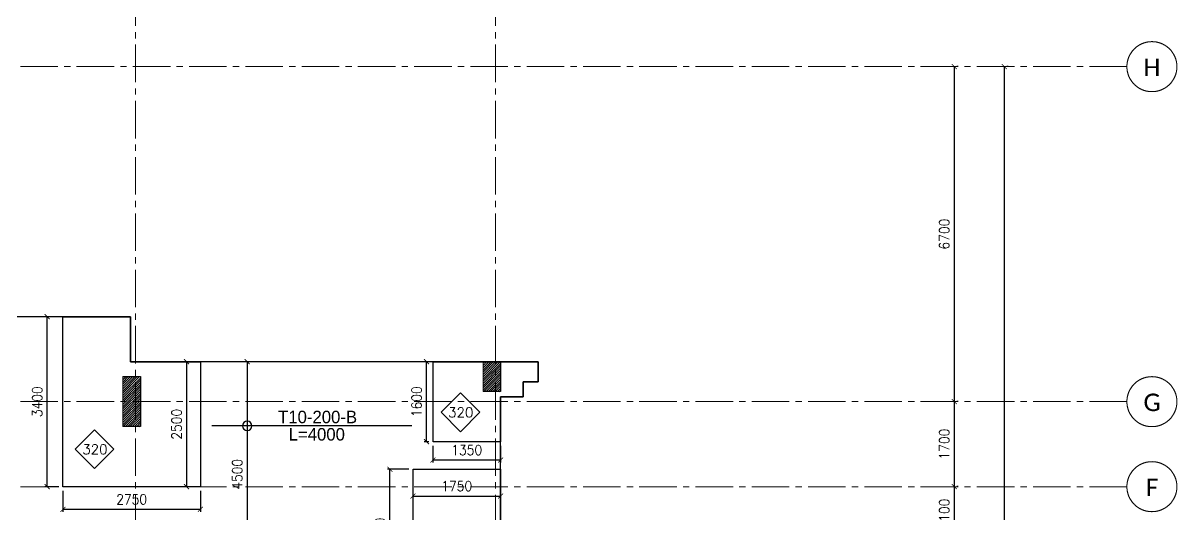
# Model space of a CAD drawing. Header units: millimetres. Extents: x -967280 to 3852, y 2833 to 1955156.
# Drawn here: x -604075 to -581004, y 804893 to 814710 of the extents above; entities that cross this region are included whole.
import ezdxf

# ---------------------------------------------------------------- set-up
doc = ezdxf.new("R2010")
doc.units = ezdxf.units.MM
doc.header["$LTSCALE"] = 1000
doc.header["$PDMODE"] = 35
doc.header["$PDSIZE"] = 25
for name, pattern in [('$0$DASHED2', [0.375, 0.25, -0.125]), ('Columns_Structural070816$0$CENTER2', [1.125, 0.75, -0.125, 0.125, -0.125]), ('HRZN_Line-Ptrn-Sold', [9144001.0, 9144000.0, -1])]:
    doc.linetypes.add(name, pattern=pattern)
for name, color, linetype in [('_N-DIM 3', 7, 'Continuous'), ('B05-FIRST FLOOR PLAN$0$STR_ROOF RFT$0$S-SYMB', 30, 'Continuous'), ('S - col hach', 1, 'Continuous'), ('S -Beams', 2, 'Continuous'), ('S-TEXT', 2, 'Continuous'), ('SLAB', 210, 'Continuous')]:
    doc.layers.add(name, color=color, linetype=linetype)
for name, color, linetype, lineweight in [('A-AX-ATT-100', 7, 'HRZN_Line-Ptrn-Sold', 18), ('S - column', 6, 'Continuous', 60), ('ST-000-AXIS', 9, 'Columns_Structural070816$0$CENTER2', 9), ('ST-203-SLAB-TXT', 7, 'Continuous', 30), ('ST-RFT-BOT', 2, '$0$DASHED2', 30)]:
    doc.layers.add(name, color=color, linetype=linetype, lineweight=lineweight)
doc.styles.add('B05-FIRST FLOOR PLAN$0$T25-100', font='STENCIL.shx', dxfattribs={"height": 250})
doc.styles.add('Calibri_2', font='calibri.ttf', dxfattribs={"height": 300})
doc.styles.add('ROMANC', font='romanc.shx')
doc.styles.add('TUNELNO', font='romans.shx', dxfattribs={"width": 0.9})
doc.dimstyles.new('Copy(2) of DSEC', dxfattribs={"dimtxt": 200, "dimasz": 100, "dimexe": 50, "dimexo": 80, "dimgap": 100, "dimtad": 1, "dimdec": 0, "dimrnd": 5, "dimzin": 0, "dimdsep": 46, "dimtxsty": 'TUNELNO', "dimblk": 'ARCHTICK', "dimcen": 0.09, "dimclrd": 1, "dimclre": 1, "dimclrt": 3, "dimadec": 0, "dimazin": 0, "dimtfac": 0.78125, "dimtdec": 0, "dimtix": 1, "dimtmove": 2, "dimatfit": 3, "dimldrblk": 'ARCHTICK', "dimfxl": 1, "dimtolj": 1, "dimtzin": 0, "dimarcsym": 0})
pattern_1 = [(45, (-768827.84, -371697.415), (-22.4506403, 22.4506403), [])]

# ---------------------------------------------------------------- blocks, each defined once
blk = doc.blocks.new('_ArchTick')
at = {"color": 0, "linetype": 'ByBlock', "const_width": 0.15}
blk.add_lwpolyline([(-0.5, -0.5), (0.5, 0.5)], dxfattribs=at)
blk = doc.blocks.new('*D1324')
at = {"layer": '_N-DIM 3', "color": 1, "linetype": 'Continuous', "lineweight": -2, "ltscale": 30, "transparency": 16777216}
for p, q in [((-603359, 808837), (-603642, 808837)), ((-603592, 805437), (-603592, 808837)), ((-603359, 805437), (-603642, 805437))]:
    blk.add_line(p, q, dxfattribs=at)
at = {"layer": 'Defpoints', "color": 0, "linetype": 'Continuous', "ltscale": 30, "transparency": 16777216}
for p in [(-603592, 808837), (-603279, 808837), (-603279, 805437)]:
    blk.add_point(p, dxfattribs=at)
at = {"layer": '_N-DIM 3', "color": 1, "linetype": 'Continuous', "lineweight": -2, "ltscale": 30, "transparency": 16777216, "xscale": 100, "yscale": 100, "zscale": 100}
for p, rotation in [((-603592, 808837), 90), ((-603592, 805437), 270)]:
    blk.add_blockref('_ArchTick', p, dxfattribs=dict(at, rotation=rotation))
at = {"layer": '_N-DIM 3', "color": 3, "linetype": 'Continuous', "ltscale": 30, "transparency": 16777216, "insert": (-603792, 807137), "char_height": 200, "attachment_point": 5, "rotation": 90, "style": 'TUNELNO'}
blk.add_mtext('\\A1;3400', dxfattribs=at)
blk = doc.blocks.new('*D1325')
at = {"layer": '_N-DIM 3', "color": 1, "linetype": 'Continuous', "lineweight": -2, "ltscale": 30, "transparency": 16777216}
for p, q in [((-603279, 805357), (-603279, 804935)), ((-600529, 805357), (-600529, 804935)), ((-600529, 804985), (-603279, 804985))]:
    blk.add_line(p, q, dxfattribs=at)
at = {"layer": 'Defpoints', "color": 0, "linetype": 'Continuous', "ltscale": 30, "transparency": 16777216}
for p in [(-603279, 805437), (-600529, 805437), (-603279, 804985)]:
    blk.add_point(p, dxfattribs=at)
at = {"layer": '_N-DIM 3', "color": 1, "linetype": 'Continuous', "lineweight": -2, "ltscale": 30, "transparency": 16777216, "xscale": 100, "yscale": 100, "zscale": 100, "rotation": 180}
blk.add_blockref('_ArchTick', (-603279, 804985), dxfattribs=at)
at = {"layer": '_N-DIM 3', "color": 1, "linetype": 'Continuous', "lineweight": -2, "ltscale": 30, "transparency": 16777216, "xscale": 100, "yscale": 100, "zscale": 100}
blk.add_blockref('_ArchTick', (-600529, 804985), dxfattribs=at)
at = {"layer": '_N-DIM 3', "color": 3, "linetype": 'Continuous', "ltscale": 30, "transparency": 16777216, "insert": (-601904, 805185), "char_height": 200, "attachment_point": 5, "style": 'TUNELNO'}
blk.add_mtext('\\A1;2750', dxfattribs=at)
blk = doc.blocks.new('*D1346')
at = {"layer": '_N-DIM 3', "color": 1, "linetype": 'Continuous', "lineweight": -2, "ltscale": 30, "transparency": 16777216}
for p, q in [((-595959, 807937), (-596057, 807937)), ((-596007, 806337), (-596007, 807937)), ((-595959, 806337), (-596057, 806337))]:
    blk.add_line(p, q, dxfattribs=at)
at = {"layer": 'Defpoints', "color": 0, "linetype": 'Continuous', "ltscale": 30, "transparency": 16777216}
for p in [(-596007, 807937), (-595879, 807937), (-595879, 806337)]:
    blk.add_point(p, dxfattribs=at)
at = {"layer": '_N-DIM 3', "color": 1, "linetype": 'Continuous', "lineweight": -2, "ltscale": 30, "transparency": 16777216, "xscale": 100, "yscale": 100, "zscale": 100}
for p, rotation in [((-596007, 807937), 90), ((-596007, 806337), 270)]:
    blk.add_blockref('_ArchTick', p, dxfattribs=dict(at, rotation=rotation))
at = {"layer": '_N-DIM 3', "color": 3, "linetype": 'Continuous', "ltscale": 30, "transparency": 16777216, "insert": (-596207, 807137), "char_height": 200, "attachment_point": 5, "rotation": 90, "style": 'TUNELNO'}
blk.add_mtext('\\A1;1600', dxfattribs=at)
blk = doc.blocks.new('*D1347')
at = {"layer": '_N-DIM 3', "color": 1, "linetype": 'Continuous', "lineweight": -2, "ltscale": 30, "transparency": 16777216}
for p, q in [((-595879, 806257), (-595879, 805921)), ((-594529, 806257), (-594529, 805921)), ((-594529, 805971), (-595879, 805971))]:
    blk.add_line(p, q, dxfattribs=at)
at = {"layer": 'Defpoints', "color": 0, "linetype": 'Continuous', "ltscale": 30, "transparency": 16777216}
for p in [(-595879, 806337), (-594529, 806337), (-595879, 805971)]:
    blk.add_point(p, dxfattribs=at)
at = {"layer": '_N-DIM 3', "color": 1, "linetype": 'Continuous', "lineweight": -2, "ltscale": 30, "transparency": 16777216, "xscale": 100, "yscale": 100, "zscale": 100, "rotation": 180}
blk.add_blockref('_ArchTick', (-595879, 805971), dxfattribs=at)
at = {"layer": '_N-DIM 3', "color": 1, "linetype": 'Continuous', "lineweight": -2, "ltscale": 30, "transparency": 16777216, "xscale": 100, "yscale": 100, "zscale": 100}
blk.add_blockref('_ArchTick', (-594529, 805971), dxfattribs=at)
at = {"layer": '_N-DIM 3', "color": 3, "linetype": 'Continuous', "ltscale": 30, "transparency": 16777216, "insert": (-595204, 806171), "char_height": 200, "attachment_point": 5, "style": 'TUNELNO'}
blk.add_mtext('\\A1;1350', dxfattribs=at)
blk = doc.blocks.new('*D1348')
at = {"layer": '_N-DIM 3', "color": 1, "linetype": 'Continuous', "lineweight": -2, "ltscale": 30, "transparency": 16777216}
for p, q in [((-596359, 805787), (-596789, 805787)), ((-596739, 803237), (-596739, 805787)), ((-596359, 803237), (-596789, 803237))]:
    blk.add_line(p, q, dxfattribs=at)
at = {"layer": 'Defpoints', "color": 0, "linetype": 'Continuous', "ltscale": 30, "transparency": 16777216}
for p in [(-596739, 805787), (-596279, 805787), (-596279, 803237)]:
    blk.add_point(p, dxfattribs=at)
at = {"layer": '_N-DIM 3', "color": 1, "linetype": 'Continuous', "lineweight": -2, "ltscale": 30, "transparency": 16777216, "xscale": 100, "yscale": 100, "zscale": 100}
for p, rotation in [((-596739, 805787), 90), ((-596739, 803237), 270)]:
    blk.add_blockref('_ArchTick', p, dxfattribs=dict(at, rotation=rotation))
at = {"layer": '_N-DIM 3', "color": 3, "linetype": 'Continuous', "ltscale": 30, "transparency": 16777216, "insert": (-596939, 804512), "char_height": 200, "attachment_point": 5, "rotation": 90, "style": 'TUNELNO'}
blk.add_mtext('\\A1;2550', dxfattribs=at)
blk = doc.blocks.new('*D1350')
at = {"layer": '_N-DIM 3', "color": 1, "linetype": 'Continuous', "lineweight": -2, "ltscale": 30, "transparency": 16777216}
for p, q in [((-596279, 805707), (-596279, 805201)), ((-594529, 805707), (-594529, 805201)), ((-596279, 805251), (-594529, 805251))]:
    blk.add_line(p, q, dxfattribs=at)
at = {"layer": 'Defpoints', "color": 0, "linetype": 'Continuous', "ltscale": 30, "transparency": 16777216}
for p in [(-596279, 805787), (-594529, 805787), (-594529, 805251)]:
    blk.add_point(p, dxfattribs=at)
at = {"layer": '_N-DIM 3', "color": 1, "linetype": 'Continuous', "lineweight": -2, "ltscale": 30, "transparency": 16777216, "xscale": 100, "yscale": 100, "zscale": 100, "rotation": 180}
blk.add_blockref('_ArchTick', (-596279, 805251), dxfattribs=at)
at = {"layer": '_N-DIM 3', "color": 1, "linetype": 'Continuous', "lineweight": -2, "ltscale": 30, "transparency": 16777216, "xscale": 100, "yscale": 100, "zscale": 100}
blk.add_blockref('_ArchTick', (-594529, 805251), dxfattribs=at)
at = {"layer": '_N-DIM 3', "color": 3, "linetype": 'Continuous', "ltscale": 30, "transparency": 16777216, "insert": (-595404, 805451), "char_height": 200, "attachment_point": 5, "style": 'TUNELNO'}
blk.add_mtext('\\A1;1750', dxfattribs=at)
blk = doc.blocks.new('*D803')
at = {"layer": '_N-DIM 3', "color": 1, "lineweight": -2, "ltscale": 30, "transparency": 16777216}
for p, q in [((-599400, 807937), (-599643, 807937)), ((-599593, 807937), (-599593, 803435)), ((-599400, 803435), (-599643, 803435))]:
    blk.add_line(p, q, dxfattribs=at)
at = {"layer": 'Defpoints', "color": 0, "ltscale": 30, "transparency": 16777216}
for p in [(-599320, 807937), (-599593, 803435), (-599320, 803435)]:
    blk.add_point(p, dxfattribs=at)
at = {"layer": '_N-DIM 3', "color": 1, "lineweight": -2, "ltscale": 30, "transparency": 16777216, "xscale": 100, "yscale": 100, "zscale": 100}
for p, rotation in [((-599593, 807937), 90), ((-599593, 803435), 270)]:
    blk.add_blockref('_ArchTick', p, dxfattribs=dict(at, rotation=rotation))
at = {"layer": '_N-DIM 3', "color": 3, "ltscale": 30, "transparency": 16777216, "insert": (-599793, 805686), "char_height": 200, "attachment_point": 5, "rotation": 90, "style": 'TUNELNO'}
blk.add_mtext('\\A1;4500', dxfattribs=at)
blk = doc.blocks.new('*D1339')
at = {"layer": '_N-DIM 3', "color": 1, "linetype": 'Continuous', "lineweight": -2, "ltscale": 30, "transparency": 16777216}
for p, q in [((-600609, 807937), (-600856, 807937)), ((-600806, 807937), (-600806, 805437)), ((-600609, 805437), (-600856, 805437))]:
    blk.add_line(p, q, dxfattribs=at)
at = {"layer": 'Defpoints', "color": 0, "linetype": 'Continuous', "ltscale": 30, "transparency": 16777216}
for p in [(-600529, 807937), (-600806, 805437), (-600529, 805437)]:
    blk.add_point(p, dxfattribs=at)
at = {"layer": '_N-DIM 3', "color": 1, "linetype": 'Continuous', "lineweight": -2, "ltscale": 30, "transparency": 16777216, "xscale": 100, "yscale": 100, "zscale": 100}
for p, rotation in [((-600806, 807937), 90), ((-600806, 805437), 270)]:
    blk.add_blockref('_ArchTick', p, dxfattribs=dict(at, rotation=rotation))
at = {"layer": '_N-DIM 3', "color": 3, "linetype": 'Continuous', "ltscale": 30, "transparency": 16777216, "insert": (-601006, 806687), "char_height": 200, "attachment_point": 5, "rotation": 90, "style": 'TUNELNO'}
blk.add_mtext('\\A1;2500', dxfattribs=at)
blk = doc.blocks.new('str col f1')
at = {"layer": 'S - col hach'}
h = blk.add_hatch(dxfattribs=at)
h.set_pattern_fill('ANSI31', color=2, scale=10)
h.set_pattern_definition(pattern_1)
h.paths.add_polyline_path([(-498879, 855755), (-498879, 856355), (-499229, 856355), (-499229, 855755), (-499125, 855755)])
h = blk.add_hatch(dxfattribs=at)
h.set_pattern_fill('ANSI31', color=2, scale=10)
h.set_pattern_definition(pattern_1)
h.paths.add_polyline_path([(-506079, 855055), (-506079, 856055), (-506429, 856055), (-506429, 855055)])
at = {"layer": 'S - column', "lineweight": 15}
for points in [[(-499229, 855755), (-498879, 855755), (-498879, 856355), (-499229, 856355)], [(-506429, 855055), (-506079, 855055), (-506079, 856055), (-506429, 856055)]]:
    blk.add_lwpolyline(points, close=True, dxfattribs=at)
at = {"layer": 'ST-RFT-BOT', "color": 7, "linetype": 'Continuous', "ltscale": 30}
for points in [[(-499229, 856355), (-498879, 856355), (-498879, 855755), (-499229, 855755)], [(-506429, 856055), (-506079, 856055), (-506079, 855055), (-506429, 855055)]]:
    blk.add_lwpolyline(points, dxfattribs=at)
blk = doc.blocks.new('Grid - HRZN_G-Datm-Grid-Head-1554275-FIRST FLOOR FFL_1_')
at = {"layer": 'A-AX-ATT-100'}
blk.add_circle((0, 0), 5, dxfattribs=at)
blk = doc.blocks.new('*D1497')
at = {"layer": '_N-DIM 3', "color": 1, "linetype": 'Continuous', "lineweight": -2, "ltscale": 30, "transparency": 16777216}
for p, q in [((572272, 737040), (572272, 730340)), ((572352, 737040), (572322, 737040)), ((572352, 730340), (572322, 730340))]:
    blk.add_line(p, q, dxfattribs=at)
at = {"layer": 'Defpoints', "color": 0, "linetype": 'Continuous', "ltscale": 30, "transparency": 16777216}
for p in [(572272, 737040), (572272, 730340), (572272, 730340)]:
    blk.add_point(p, dxfattribs=at)
at = {"layer": '_N-DIM 3', "color": 1, "linetype": 'Continuous', "lineweight": -2, "ltscale": 30, "transparency": 16777216, "xscale": 100, "yscale": 100, "zscale": 100}
for p, rotation in [((572272, 737040), 90), ((572272, 730340), 270)]:
    blk.add_blockref('_ArchTick', p, dxfattribs=dict(at, rotation=rotation))
at = {"layer": '_N-DIM 3', "color": 3, "linetype": 'Continuous', "ltscale": 30, "transparency": 16777216, "insert": (572072, 733690), "char_height": 200, "attachment_point": 5, "rotation": 90, "style": 'TUNELNO'}
blk.add_mtext('\\A1;6700', dxfattribs=at)
blk = doc.blocks.new('*D1498')
at = {"layer": '_N-DIM 3', "color": 1, "linetype": 'Continuous', "lineweight": -2, "ltscale": 30, "transparency": 16777216}
for p, q in [((572272, 730340), (572272, 728640)), ((572352, 730340), (572322, 730340)), ((572352, 728640), (572322, 728640))]:
    blk.add_line(p, q, dxfattribs=at)
at = {"layer": 'Defpoints', "color": 0, "linetype": 'Continuous', "ltscale": 30, "transparency": 16777216}
for p in [(572272, 730340), (572272, 728640), (572272, 728640)]:
    blk.add_point(p, dxfattribs=at)
at = {"layer": '_N-DIM 3', "color": 1, "linetype": 'Continuous', "lineweight": -2, "ltscale": 30, "transparency": 16777216, "xscale": 100, "yscale": 100, "zscale": 100}
for p, rotation in [((572272, 730340), 90), ((572272, 728640), 270)]:
    blk.add_blockref('_ArchTick', p, dxfattribs=dict(at, rotation=rotation))
at = {"layer": '_N-DIM 3', "color": 3, "linetype": 'Continuous', "ltscale": 30, "transparency": 16777216, "insert": (572072, 729490), "char_height": 200, "attachment_point": 5, "rotation": 90, "style": 'TUNELNO'}
blk.add_mtext('\\A1;1700', dxfattribs=at)
blk = doc.blocks.new('*D1499')
at = {"layer": '_N-DIM 3', "color": 1, "linetype": 'Continuous', "lineweight": -2, "ltscale": 30, "transparency": 16777216}
for p, q in [((572272, 728640), (572272, 727540)), ((572352, 728640), (572322, 728640)), ((572352, 727540), (572322, 727540))]:
    blk.add_line(p, q, dxfattribs=at)
at = {"layer": 'Defpoints', "color": 0, "linetype": 'Continuous', "ltscale": 30, "transparency": 16777216}
for p in [(572272, 728640), (572272, 727540), (572272, 727540)]:
    blk.add_point(p, dxfattribs=at)
at = {"layer": '_N-DIM 3', "color": 1, "linetype": 'Continuous', "lineweight": -2, "ltscale": 30, "transparency": 16777216, "xscale": 100, "yscale": 100, "zscale": 100}
for p, rotation in [((572272, 728640), 90), ((572272, 727540), 270)]:
    blk.add_blockref('_ArchTick', p, dxfattribs=dict(at, rotation=rotation))
at = {"layer": '_N-DIM 3', "color": 3, "linetype": 'Continuous', "ltscale": 30, "transparency": 16777216, "insert": (572072, 728090), "char_height": 200, "attachment_point": 5, "rotation": 90, "style": 'TUNELNO'}
blk.add_mtext('\\A1;1100', dxfattribs=at)
blk = doc.blocks.new('*D1504')
at = {"layer": '_N-DIM 3', "color": 1, "linetype": 'Continuous', "lineweight": -2, "ltscale": 30, "transparency": 16777216}
for p, q in [((573272, 737040), (573272, 710440)), ((573352, 737040), (573322, 737040)), ((573352, 710440), (573322, 710440))]:
    blk.add_line(p, q, dxfattribs=at)
at = {"layer": 'Defpoints', "color": 0, "linetype": 'Continuous', "ltscale": 30, "transparency": 16777216}
for p in [(573272, 737040), (573272, 710440), (573272, 710440)]:
    blk.add_point(p, dxfattribs=at)
at = {"layer": '_N-DIM 3', "color": 1, "linetype": 'Continuous', "lineweight": -2, "ltscale": 30, "transparency": 16777216, "xscale": 100, "yscale": 100, "zscale": 100}
for p, rotation in [((573272, 737040), 90), ((573272, 710440), 270)]:
    blk.add_blockref('_ArchTick', p, dxfattribs=dict(at, rotation=rotation))
at = {"layer": '_N-DIM 3', "color": 3, "linetype": 'Continuous', "ltscale": 30, "transparency": 16777216, "insert": (573072, 723740), "char_height": 200, "attachment_point": 5, "rotation": 90, "style": 'TUNELNO'}
blk.add_mtext('\\A1;26600', dxfattribs=at)
blk = doc.blocks.new('AXES-00')
at = {"layer": 'ST-000-AXIS'}
for p, q in [((555898.9, 750979.6), (555898.9, 695813.8)), ((563098.9, 750979.6), (563098.9, 695813.8)), ((575723.2, 737039.7), (505674.3, 737039.7)), ((575723.2, 730339.7), (505674.3, 730339.7)), ((575723.2, 728639.7), (505674.3, 728639.7))]:
    blk.add_line(p, q, dxfattribs=at)
at = {"layer": 'A-AX-ATT-100', "xscale": 100.0000000000001, "yscale": 100.0000000000001, "zscale": 100.0000000000001, "rotation": 90}
for p in [(576223.2, 737039.7), (576223.2, 730339.7), (576223.2, 728639.7)]:
    blk.add_blockref('Grid - HRZN_G-Datm-Grid-Head-1554275-FIRST FLOOR FFL_1_', p, dxfattribs=at)
at = {"layer": 'A-AX-ATT-100', "linetype": 'Continuous', "lineweight": 13, "char_height": 350, "attachment_point": 1, "style": 'Calibri_2'}
for s, insert, width in [('H', (576054.2, 737201), 416.877), ('G', (576054.2, 730501), 416.877), ('F', (576100.7, 728801), 304.641)]:
    blk.add_mtext(s, dxfattribs=dict(at, insert=insert, width=width))
at = {"layer": '_N-DIM 3', "color": 3, "linetype": 'Continuous', "ltscale": 30}
for base, p1, p2, picture, middle in [((572272.5, 730339.7), (572272.5, 737039.7), (572272.5, 730339.7), '*D1497', (572072.5, 733689.7)), ((573272.5, 710439.7), (573272.5, 737039.7), (573272.5, 710439.7), '*D1504', (573072.5, 723739.7)), ((572272.5, 728639.7), (572272.5, 730339.7), (572272.5, 728639.7), '*D1498', (572072.5, 729489.7)), ((572272.5, 727539.7), (572272.5, 728639.7), (572272.5, 727539.7), '*D1499', (572072.5, 728089.7))]:
    dim = blk.add_linear_dim(base=base, p1=p1, p2=p2, angle=90, dimstyle='Copy(2) of DSEC', dxfattribs=at)
    dim.commit()
    dim.dimension.update_dxf_attribs({"geometry": picture, "text_midpoint": middle})

msp = doc.modelspace()

# ---------------------------------------------------------------- linework, layer by layer
at = {"layer": 'B05-FIRST FLOOR PLAN$0$STR_ROOF RFT$0$S-SYMB', "extrusion": (0, 0, -1)}
msp.add_circle((599592.7, 806654.5), 92.8, dxfattribs=at)
at = {"layer": 'S -Beams'}
msp.add_lwpolyline([(-594528.8, 804437.4), (-594528.8, 807237.4), (-594078.8, 807237.4), (-594078.8, 807537.4), (-593778.8, 807537.4), (-593778.8, 807937.4), (-595028.8, 807937.4), (-599828.8, 807937.4), (-601928.7, 807937.4), (-601928.7, 808837.4), (-604328.8, 808837.4)], dxfattribs=at)
at = {"layer": 'S-TEXT', "color": 7, "true_color": 0xffffff}
for points in [[(-595328.8, 806538), (-594941.7, 806925.1), (-595328.8, 807312.3), (-595716, 806925.1)], [(-602644.8, 805799.4), (-602257.6, 806186.6), (-602644.8, 806573.8), (-603031.9, 806186.6)]]:
    msp.add_lwpolyline(points, close=True, dxfattribs=at)
at = {"layer": 'SLAB', "color": 2, "linetype": 'Continuous', "ltscale": 30}
for points in [[(-603278.7, 808837.4), (-601928.7, 808837.4), (-601928.7, 807937.4), (-600528.8, 807937.4), (-600528.8, 805437.4), (-603278.7, 805437.4)], [(-595878.7, 807937.4), (-593778.8, 807937.4), (-593778.8, 807537.4), (-594078.8, 807537.4), (-594078.8, 807237.4), (-594528.8, 807237.4), (-594528.8, 806337.4), (-595878.7, 806337.4)], [(-596278.7, 805787.4), (-594528.7, 805787.4), (-594528.8, 804437.4), (-593928.8, 804437.4), (-593928.8, 804237.4), (-594128.7, 804237.4), (-594128.7, 803237.4), (-596278.7, 803237.4)]]:
    msp.add_lwpolyline(points, close=True, dxfattribs=at)
at = {"layer": 'ST-RFT-BOT', "ltscale": 30}
msp.add_line((-596303.7, 806654.5), (-600303.7, 806654.5), dxfattribs=at)

# ---------------------------------------------------------------- block references
at = {"layer": 'S -Beams'}
msp.add_blockref('AXES-00', (-1157727.6, 76798.7), dxfattribs=at)
at = {"layer": 'ST-RFT-BOT', "color": 3, "linetype": 'Continuous'}
msp.add_blockref('str col f1', (-95649.6, -48416.2), dxfattribs=at)

# ---------------------------------------------------------------- texts
at = {"layer": 'S-TEXT', "color": 3, "char_height": 196, "attachment_point": 1, "style": 'ROMANC'}
for insert in [(-595575.3, 807021.2), (-602891.2, 806282.6)]:
    msp.add_mtext_dynamic_manual_height_columns('320', width=592857.868, gutter_width=980, heights=[0], dxfattribs=dict(at, insert=insert))
at = {"layer": 'ST-203-SLAB-TXT', "style": 'B05-FIRST FLOOR PLAN$0$T25-100'}
for s, p in [('T10-200-B', (-598976.2, 806707.3)), ('L=4000', (-598764.8, 806360.9))]:
    msp.add_text(s, height=250, dxfattribs=at).set_placement(p)

# ---------------------------------------------------------------- dimensions: what is measured, and where the dimension line sits
at = {"layer": '_N-DIM 3', "color": 3, "linetype": 'Continuous', "ltscale": 30}
for base, p1, p2, picture, middle in [((-603591.9, 808837.4), (-603278.7, 805437.4), (-603278.7, 808837.4), '*D1324', (-603791.9, 807137.4)), ((-600806.4, 805437.4), (-600528.8, 807937.4), (-600528.8, 805437.4), '*D1339', (-601006.4, 806687.4)), ((-596006.9, 807937.4), (-595878.7, 806337.4), (-595878.7, 807937.4), '*D1346', (-596206.9, 807137.4)), ((-596739.3, 805787.4), (-596278.7, 803237.4), (-596278.7, 805787.4), '*D1348', (-596939.3, 804512.4))]:
    dim = msp.add_linear_dim(base=base, p1=p1, p2=p2, angle=90, dimstyle='Copy(2) of DSEC', dxfattribs=at)
    dim.commit()
    dim.dimension.update_dxf_attribs({"geometry": picture, "text_midpoint": middle})
at = {"layer": '_N-DIM 3', "ltscale": 30}
dim = msp.add_linear_dim(base=(-599592.7, 803435), p1=(-599320.5, 807937.4), p2=(-599320.5, 803435), angle=90, dimstyle='Copy(2) of DSEC', dxfattribs=at)
dim.commit()
dim.dimension.update_dxf_attribs({"geometry": '*D803', "text_midpoint": (-599792.7, 805686.2), "dimtype": 160})
at = {"layer": '_N-DIM 3', "color": 3, "linetype": 'Continuous', "ltscale": 30}
for base, p1, p2, picture, middle in [((-595878.7, 805970.7), (-594528.8, 806337.4), (-595878.7, 806337.4), '*D1347', (-595203.7, 806170.7)), ((-594528.7, 805251.2), (-596278.7, 805787.4), (-594528.7, 805787.4), '*D1350', (-595403.7, 805451.2))]:
    dim = msp.add_linear_dim(base=base, p1=p1, p2=p2, dimstyle='Copy(2) of DSEC', dxfattribs=at)
    dim.commit()
    dim.dimension.update_dxf_attribs({"geometry": picture, "text_midpoint": middle})
at = {"layer": '_N-DIM 3', "color": 6, "linetype": 'Continuous', "ltscale": 30}
dim = msp.add_linear_dim(base=(-603278.7, 804985.2), p1=(-600528.8, 805437.4), p2=(-603278.7, 805437.4), dimstyle='Copy(2) of DSEC', dxfattribs=at)
dim.commit()
dim.dimension.update_dxf_attribs({"geometry": '*D1325', "text_midpoint": (-601903.7, 805185.2)})

doc.saveas('drawing.dxf')
